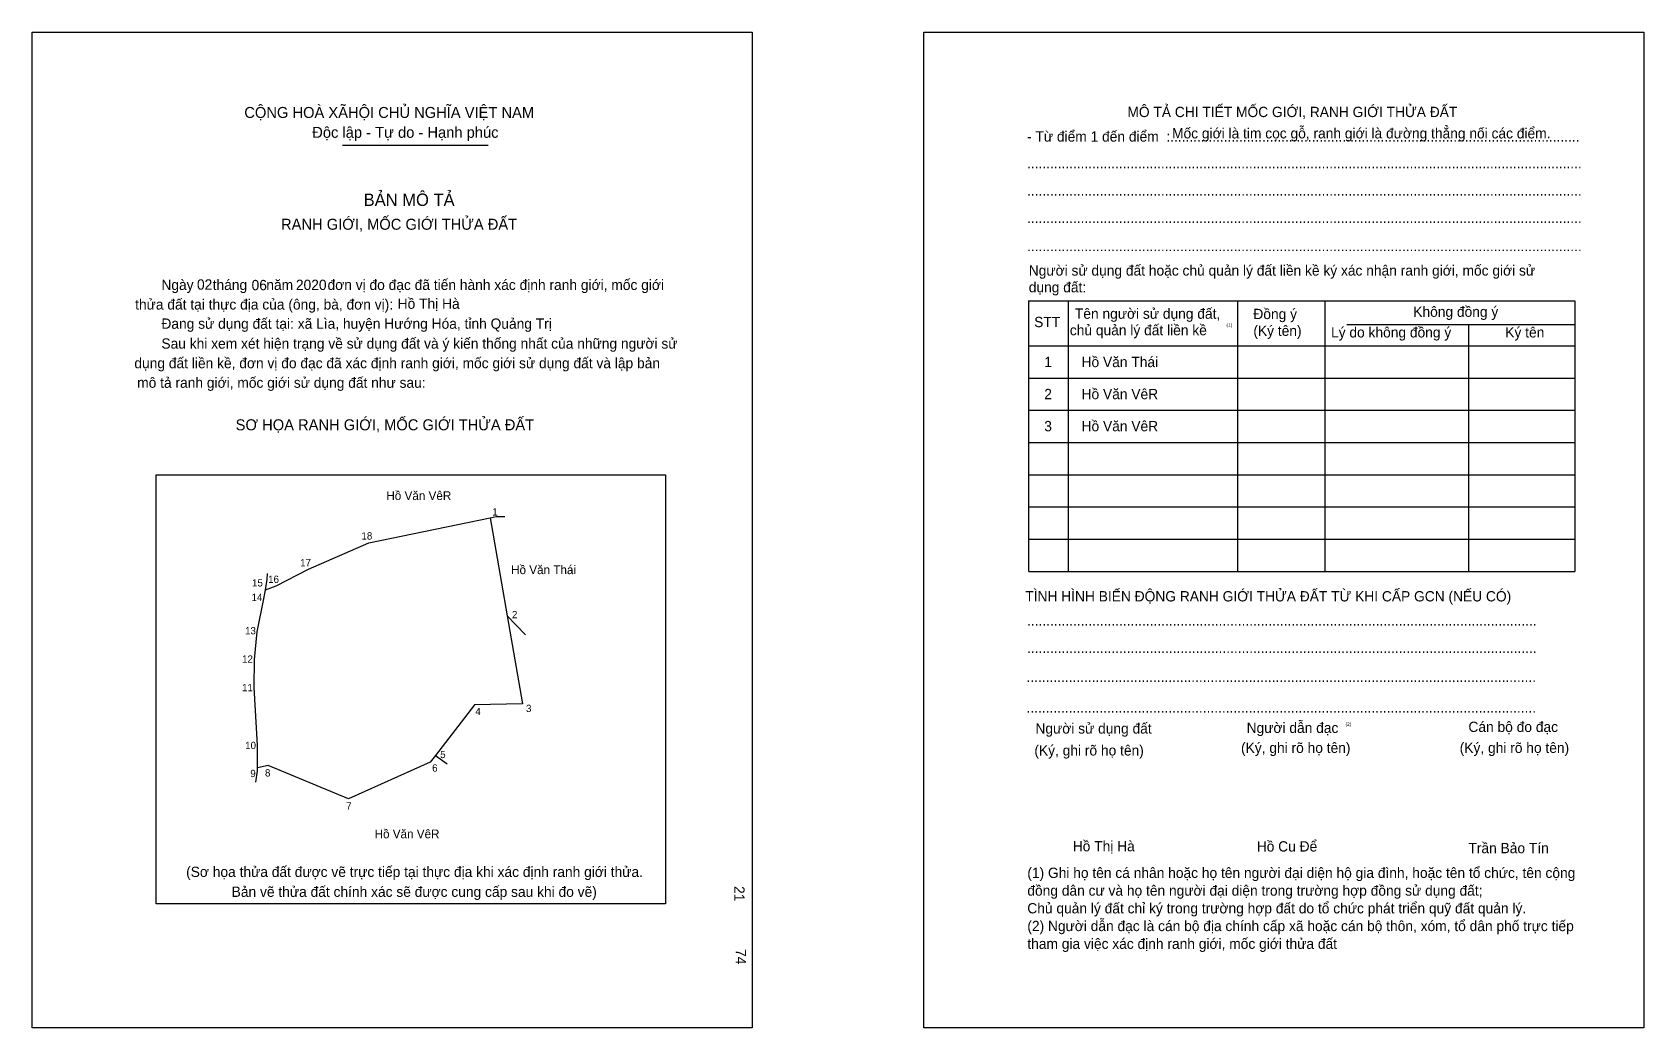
# Model space of a CAD drawing. Extents: x 547546 to 548266, y 1820991 to 1821435.
import ezdxf

# ---------------------------------------------------------------- set-up
doc = ezdxf.new("R2010")
doc.units = 0
for name, color, linetype in [('bmtKhungInTrang1', 7, 'Continuous'), ('bmtKhungInTrang2', 7, 'Continuous'), ('bmtNoiDung', 7, 'Continuous'), ('bmtTemplate', 7, 'Continuous'), ('CanhThua', 7, 'Continuous'), ('RauThua', 7, 'Continuous'), ('SoHieuDinhThua', 7, 'Continuous'), ('TenChuLanCan', 7, 'Continuous')]:
    doc.layers.add(name, color=color, linetype=linetype)

msp = doc.modelspace()

# ---------------------------------------------------------------- linework, layer by layer
at = {"layer": 'bmtKhungInTrang1'}
msp.add_lwpolyline([(547546.37, 1821435.2), (547867.81, 1821435.2), (547867.81, 1820990.6), (547546.37, 1820990.6)], close=True, dxfattribs=at)
at = {"layer": 'bmtKhungInTrang2'}
msp.add_lwpolyline([(547944.47, 1821435.2), (548265.91, 1821435.2), (548265.91, 1820990.6), (547944.47, 1820990.6)], close=True, dxfattribs=at)
at = {"layer": 'bmtTemplate'}
for p, q in [((547684.89, 1821384.81), (547749.89, 1821384.81)), ((548008.95, 1821315.28), (548008.95, 1821194.42)), ((548084.57, 1821315.28), (548084.57, 1821194.42)), ((548123.47, 1821315.43), (548123.47, 1821194.42)), ((548235.13, 1821315.28), (548235.13, 1821194.42)), ((548133.34, 1821304.63), (548235.13, 1821304.63)), ((547991.32, 1821295.14), (548235.13, 1821295.14)), ((547991.32, 1821280.75), (548235.13, 1821280.75)), ((547991.32, 1821266.36), (548235.13, 1821266.36)), ((547991.32, 1821251.97), (548235.13, 1821251.97)), ((547991.32, 1821237.58), (548235.13, 1821237.58)), ((547991.32, 1821223.19), (548235.13, 1821223.19)), ((547991.32, 1821208.81), (548235.13, 1821208.81)), ((547991.32, 1821194.42), (548235.13, 1821194.42))]:
    msp.add_line(p, q, dxfattribs=at)
for points in [[(547991.17, 1821315.28), (548235.13, 1821315.28)], [(547991.17, 1821315.28), (547991.17, 1821194.42)], [(548187.68, 1821304.49), (548187.68, 1821194.42)]]:
    msp.add_lwpolyline(points, dxfattribs=at)
msp.add_lwpolyline([(547601.67, 1821045.98), (547601.67, 1821237.57), (547829.12, 1821237.57), (547829.12, 1821045.98)], close=True, dxfattribs=at)
at = {"layer": 'CanhThua'}
for p, q in [((547696.61, 1821207.18), (547750.84, 1821218.31)), ((547750.84, 1821218.31), (547758.48, 1821174.57)), ((547669.7, 1821195.38), (547696.61, 1821207.18)), ((547655.33, 1821187.91), (547669.7, 1821195.38)), ((547649.82, 1821182.23), (547650.5, 1821186.16)), ((547650.5, 1821186.16), (547655.33, 1821187.91)), ((547646.82, 1821167.44), (547649.82, 1821182.23)), ((547758.48, 1821174.57), (547765.34, 1821135.29)), ((547645.62, 1821155.09), (547646.82, 1821167.44)), ((547645.42, 1821142.62), (547645.62, 1821155.09)), ((547647.02, 1821116.78), (547645.42, 1821142.62)), ((547743.86, 1821134.75), (547726.36, 1821112.18)), ((547765.34, 1821135.29), (547743.86, 1821134.75)), ((547646.91, 1821106.69), (547647.02, 1821116.78)), ((547726.36, 1821112.18), (547724.04, 1821109.19)), ((547651.67, 1821107.68), (547646.91, 1821106.69)), ((547687.58, 1821092.9), (547651.67, 1821107.68)), ((547724.04, 1821109.19), (547687.58, 1821092.9))]:
    msp.add_line(p, q, dxfattribs=at)
at = {"layer": 'RauThua'}
for p, q in [((547750.84, 1821218.31), (547753.56, 1821218.87)), ((547753.56, 1821218.87), (547757.34, 1821218.87)), ((547651.31, 1821190.84), (547651.42, 1821193.41)), ((547650.5, 1821186.16), (547651.31, 1821190.84)), ((547758.48, 1821174.57), (547766.55, 1821166.12)), ((547726.36, 1821112.18), (547731.68, 1821108.43)), ((547646.15, 1821100.26), (547646.9, 1821105.29)), ((547646.9, 1821105.29), (547646.91, 1821106.69))]:
    msp.add_line(p, q, dxfattribs=at)

# ---------------------------------------------------------------- texts
at = {"layer": 'bmtNoiDung'}
for s, height, p in [('02', 4.599, (547619.93, 1821320.24)), ('06', 4.599, (547644.32, 1821319.98)), ('2020', 4.599, (547664.11, 1821320.08)), ('Hồ Thị Hà', 4.599, (547709.54, 1821311.68)), ('1', 4.6, (547998.24, 1821285.64)), ('Hồ Văn Thái ', 4.5992, (548014.89, 1821285.64)), ('2', 4.6, (547998.24, 1821271.32)), ('Hồ Văn VêR ', 4.5992, (548014.89, 1821271.32)), ('3', 4.6, (547998.24, 1821257)), ('Hồ Văn VêR ', 4.5992, (548014.89, 1821257)), ('Hồ Thị Hà', 4.599, (548010.97, 1821069.4))]:
    msp.add_text(s, height=height, dxfattribs=at).set_placement(p)
for s, p in [('21', (547859.81, 1821053.89)), ('74', (547860.46, 1821025.74))]:
    msp.add_text(s, height=4.599, rotation=270, dxfattribs=at).set_placement(p)
at = {"layer": 'bmtTemplate'}
for s, height, p in [('CỘNG HOÀ XÃHỘI CHỦ NGHĨA VIỆT NAM', 4.9059, (547641.06, 1821396.91)), ('MÔ TẢ CHI TIẾT MỐC GIỚI, RANH GIỚI THỬA ĐẤT', 4.5975, (548035.36, 1821397.3)), ('Độc lập - Tự do - Hạnh phúc', 4.9059, (547671.4, 1821388.04)), ('Mốc giới là tim cọc gỗ, ranh giới là đường thẳng nối các điểm.', 4.5975, (548055.3, 1821387.77)), ('- Từ điểm 1 đến điểm  :...........................................................................................................', 4.5975, (547990.54, 1821386.34)), ('.................................................................................................................................................', 4.5975, (547990.54, 1821374.42)), ('BẢN MÔ TẢ', 5.519, (547694.36, 1821357.63)), ('.................................................................................................................................................', 4.5975, (547990.54, 1821362.19)), ('RANH GIỚI, MỐC GIỚI THỬA ĐẤT', 4.9059, (547657.46, 1821346.99)), ('.................................................................................................................................................', 4.5975, (547990.54, 1821349.96)), ('.................................................................................................................................................', 4.5975, (547990.54, 1821337.44)), ('Người sử dụng đất hoặc chủ quản lý đất liền kề ký xác nhận ranh giới, mốc giới sử', 4.5975, (547991.32, 1821326.51)), ('Ngày     tháng     năm         đơn vị đo đạc đã tiến hành xác định ranh giới, mốc giới ', 4.5992, (547604.05, 1821320.08)), ('dụng đất:', 4.597, (547991.32, 1821319.03)), ('thửa đất tại thực địa của (ông, bà, đơn vị):', 4.5992, (547592.32, 1821311.35)), ('Đang sử dụng đất tại: xã Lìa, huyện Hướng Hóa, tỉnh Quảng Trị', 4.5992, (547604.05, 1821302.77)), ('STT', 4.597, (547993.73, 1821303.49)), ('Tên người sử dụng đất,', 4.5975, (548011.92, 1821307.23)), ('Đồng ý', 4.597, (548091.6, 1821307.08)), ('Không đồng ý', 4.5975, (548163, 1821308.09)), ('Sau khi xem xét hiện trạng về sử dụng đất và ý kiến thống nhất của những người sử ', 4.5992, (547604.05, 1821293.88)), ('chủ quản lý đất liền kề', 4.5975, (548009.66, 1821299.87)), ('(1)', 1.533, (548079.59, 1821303.65)), ('(Ký tên)', 4.597, (548091.6, 1821299.6)), ('Lý do không đồng ý', 4.5975, (548126.28, 1821298.88)), ('Ký tên', 4.597, (548204.09, 1821298.88)), ('dụng đất liền kề, đơn vị đo đạc đã xác định ranh giới, mốc giới sử dụng đất và lập bản', 4.5992, (547591.98, 1821285.14)), ('mô tả ranh giới, mốc giới sử dụng đất như sau:', 4.5992, (547593.24, 1821276.41)), ('SƠ HỌA RANH GIỚI, MỐC GIỚI THỬA ĐẤT', 4.9059, (547637.19, 1821257.43)), ('TÌNH HÌNH BIẾN ĐỘNG RANH GIỚI THỬA ĐẤT TỪ KHI CẤP GCN (NẾU CÓ)', 4.5975, (547989.77, 1821181)), ('.....................................................................................................................................', 4.60439, (547990.54, 1821170.18)), ('.....................................................................................................................................', 4.60439, (547990.54, 1821157.95)), ('.....................................................................................................................................', 4.60439, (547990.31, 1821145)), ('.....................................................................................................................................', 4.60439, (547990.31, 1821131.33)), ('Người sử dụng đất', 4.5975, (547994.29, 1821121.98)), ('Người dẫn đạc', 4.5975, (548088.59, 1821122.27)), ('(2)', 1.533, (548132.74, 1821125.44)), ('Cán bộ đo đạc', 4.5975, (548187.63, 1821122.7)), ('(Ký, ghi rõ họ tên)', 4.5975, (547993.82, 1821112.19)), ('(Ký, ghi rõ họ tên)', 4.5975, (548086.09, 1821113.35)), ('(Ký, ghi rõ họ tên)', 4.5975, (548183.73, 1821113.35)), ('Hồ Cu Để', 4.597, (548093.12, 1821069.31)), ('Trần Bảo Tín', 4.5975, (548187.63, 1821068.56)), ('(Sơ họa thửa đất được vẽ trực tiếp tại thực địa khi xác định ranh giới thửa.', 4.5992, (547615.09, 1821057.95)), ('(1) Ghi họ tên cá nhân hoặc họ tên người đại diện hộ gia đình, hoặc tên tổ chức, tên cộng', 4.5975, (547990.68, 1821057.51)), ('đồng dân cư và họ tên người đại diện trong trường hợp đồng sử dụng đất;', 4.5975, (547990.68, 1821049.59)), ('Bản vẽ thửa đất chính xác sẽ được cung cấp sau khi đo vẽ)', 4.5992, (547635.42, 1821049.06)), ('Chủ quản lý đất chỉ ký trong trường hợp đất do tổ chức phát triển quỹ đất quản lý.', 4.5975, (547990.68, 1821041.68)), ('(2) Người dẫn đạc là cán bộ địa chính cấp xã hoặc cán bộ thôn, xóm, tổ dân phố trực tiếp', 4.5975, (547990.68, 1821033.77)), ('tham gia việc xác định ranh giới, mốc giới thửa đất', 4.5975, (547990.68, 1821025.85))]:
    msp.add_text(s, height=height, dxfattribs=at).set_placement(p)
at = {"layer": 'SoHieuDinhThua'}
for s, height, p in [('1', 3.25, (547751.77, 1821219.37)), ('18', 3.249, (547693.37, 1821208.65)), ('17', 3.249, (547666.01, 1821196.69)), ('16', 3.249, (547651.71, 1821189.26)), ('14', 3.249, (547644.3, 1821181.21)), ('15', 3.249, (547644.52, 1821187.67)), ('2', 3.25, (547760.58, 1821173.5)), ('13', 3.249, (547641.4, 1821166.3)), ('12', 3.249, (547640.07, 1821153.65)), ('11', 3.249, (547640.07, 1821140.92)), ('3', 3.25, (547766.85, 1821131.6)), ('4', 3.25, (547744.21, 1821130.23)), ('10', 3.249, (547641.45, 1821115.07)), ('5', 3.25, (547728.53, 1821111.03)), ('9', 3.25, (547643.75, 1821102.55)), ('8', 3.25, (547650.3, 1821102.82)), ('6', 3.25, (547724.94, 1821105.01)), ('7', 3.25, (547686.53, 1821088.02))]:
    msp.add_text(s, height=height, dxfattribs=at).set_placement(p)
at = {"layer": 'TenChuLanCan'}
for s, height, p in [('Hồ Văn VêR', 3.899, (547704.49, 1821226.29)), ('Hồ Văn Thái', 3.8993, (547760.19, 1821193.19)), ('Hồ Văn VêR', 3.899, (547699.23, 1821075.23))]:
    msp.add_text(s, height=height, dxfattribs=at).set_placement(p)

doc.saveas('drawing.dxf')
